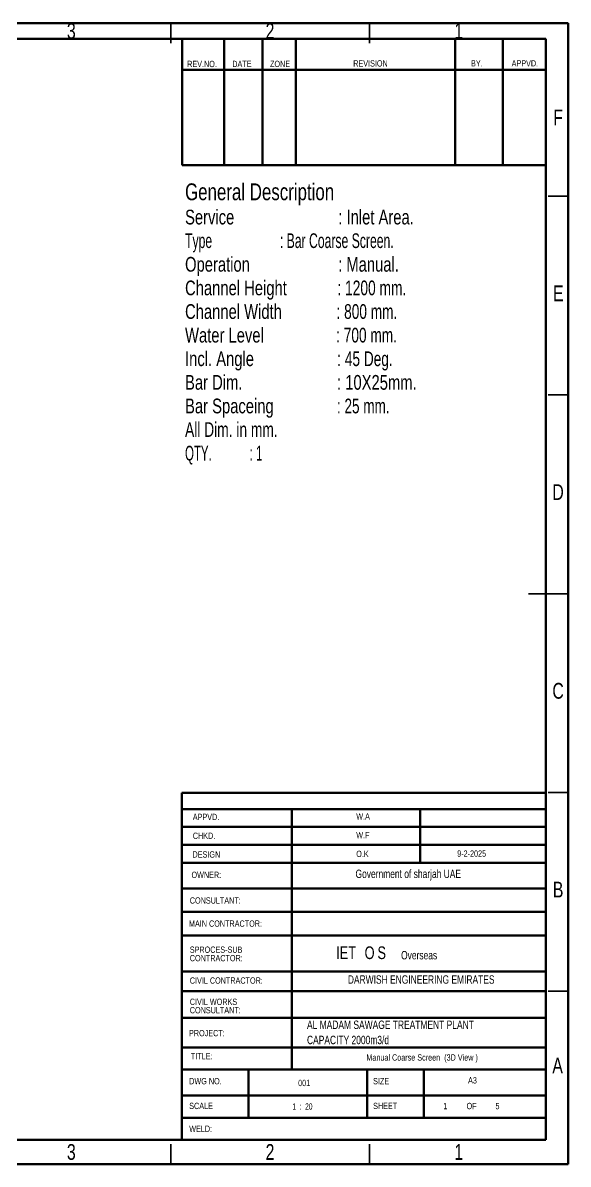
# Model space of a CAD drawing. Header units: millimetres. Extents: x 15 to 1266, y -324 to 294.
# Drawn here: x 277.8 to 415, y 5 to 292.1 of the extents above; entities that cross this region are included whole.
import ezdxf

# ---------------------------------------------------------------- set-up
doc = ezdxf.new("R2010")
doc.units = ezdxf.units.MM
doc.layers.add('FORMAT', color=7, linetype='Continuous')
doc.styles.add('SLDTEXTSTYLE0', font='TXT', dxfattribs={"width": 0.75})
doc.styles.add('SLDTEXTSTYLE1', font='TXT', dxfattribs={"width": 0.619318})
doc.styles.add('SLDTEXTSTYLE2', font='TXT', dxfattribs={"width": 0.7})
doc.styles.add('SLDTEXTSTYLE3', font='TXT', dxfattribs={"width": 0.694444})
doc.styles.add('SLDTEXTSTYLE4', font='TXT', dxfattribs={"width": 0.6875})
doc.styles.add('SLDTEXTSTYLE5', font='TXT', dxfattribs={"width": 0.578947})
doc.styles.add('SLDTEXTSTYLE6', font='TXT', dxfattribs={"width": 0.625})
doc.styles.add('SLDTEXTSTYLE7', font='TXT', dxfattribs={"width": 0.687299})

# ---------------------------------------------------------------- blocks, each defined once
blk = doc.blocks.new('SW_NOTE_0')
at = {"color": 0, "linetype": 'Continuous', "lineweight": 0, "attachment_point": 1}
for s, insert, char_height, style in [('General Description', (0, 5.46), 4.2333, 'SLDTEXTSTYLE0'), ('Service', (0, -1.16), 3.704, 'SLDTEXTSTYLE0'), (': Inlet Area.', (38.57, -1.16), 3.7042, 'SLDTEXTSTYLE0'), ('Type                    : Bar Coarse Screen.', (0, -7.1), 3.7042, 'SLDTEXTSTYLE1'), ('Operation', (0, -13.04), 3.704, 'SLDTEXTSTYLE0'), (': Manual.', (38.53, -13.04), 3.704, 'SLDTEXTSTYLE0'), ('Channel Height', (0, -18.98), 3.7042, 'SLDTEXTSTYLE0'), (': 1200 mm.', (38.34, -18.98), 3.704, 'SLDTEXTSTYLE2'), ('Channel Width', (0, -24.92), 3.7042, 'SLDTEXTSTYLE0'), (': 800 mm.', (38.12, -24.92), 3.704, 'SLDTEXTSTYLE3'), ('Water Level', (0, -30.86), 3.7042, 'SLDTEXTSTYLE0'), (': 700 mm.', (38.03, -30.86), 3.704, 'SLDTEXTSTYLE3'), ('Incl. Angle', (0, -36.8), 3.7042, 'SLDTEXTSTYLE0'), (': 45 Deg.', (38.3, -36.8), 3.704, 'SLDTEXTSTYLE3'), ('Bar Dim.', (0, -42.74), 3.704, 'SLDTEXTSTYLE0'), (': 10X25mm.', (38.25, -42.74), 3.704, 'SLDTEXTSTYLE0'), ('Bar Spaceing', (0, -48.68), 3.7042, 'SLDTEXTSTYLE0'), (': 25 mm.', (38.23, -48.68), 3.704, 'SLDTEXTSTYLE4'), ('All Dim. in mm.', (0, -54.61), 3.7042, 'SLDTEXTSTYLE2'), ('QTY.            : 1', (0, -60.55), 3.7042, 'SLDTEXTSTYLE5')]:
    blk.add_mtext(s, dxfattribs=dict(at, insert=insert, char_height=char_height, style=style))
blk = doc.blocks.new('SW_NOTE_0_1')
at = {"color": 0, "linetype": 'Continuous', "lineweight": 0, "char_height": 1.5875, "attachment_point": 1, "style": 'SLDTEXTSTYLE0'}
for s, insert in [('CIVIL WORKS', (0, 2.05)), ('CONSULTANT:', (0, -0.07))]:
    blk.add_mtext(s, dxfattribs=dict(at, insert=insert))
blk = doc.blocks.new('SW_NOTE_0_2')
at = {"color": 0, "linetype": 'Continuous', "lineweight": 0, "char_height": 1.5875, "attachment_point": 1, "style": 'SLDTEXTSTYLE0'}
for s, insert in [('SPROCES-SUB', (0, 2.05)), ('CONTRACTOR:', (0, -0.07))]:
    blk.add_mtext(s, dxfattribs=dict(at, insert=insert))
blk = doc.blocks.new('SW_NOTE_0_3')
at = {"layer": 'FORMAT', "color": 0, "char_height": 2.1167, "attachment_point": 1, "style": 'SLDTEXTSTYLE0'}
for s, insert in [('AL MADAM SAWAGE TREATMENT PLANT', (0, 2.73)), ('CAPACITY 2000m3/d', (0, -1.09))]:
    blk.add_mtext(s, dxfattribs=dict(at, insert=insert))
blk = doc.blocks.new('SW_NOTE_0_4')
at = {"layer": 'FORMAT', "color": 0, "char_height": 3.2, "attachment_point": 1, "style": 'SLDTEXTSTYLE0'}
for s, insert in [('IET', (0, 4.13)), ('O', (7.16, 4.13)), ('S', (10.39, 4.13))]:
    blk.add_mtext(s, dxfattribs=dict(at, insert=insert))

msp = doc.modelspace()

# ---------------------------------------------------------------- linework, layer by layer
at = {"color": 7, "linetype": 'Continuous', "lineweight": 70}
for p, q in [((15, 292), (415, 292)), ((415, 292), (415, 5)), ((20, 288.133525), (409.4024721, 288.133525)), ((409.4024721, 288.133525), (409.4024721, 11.133525)), ((409.4024721, 11.133525), (20, 11.133525)), ((415, 5), (15, 5))]:
    msp.add_line(p, q, dxfattribs=at)
at = {"color": 7, "linetype": 'Continuous', "lineweight": 35}
for p, q in [((315, 287), (315, 292)), ((365, 287), (365, 292)), ((410, 248.5), (415, 248.5)), ((410, 198.5), (415, 198.5)), ((415.001, 148.5), (404.999, 148.5)), ((410, 148.5), (415, 148.5)), ((410, 98.5), (415, 98.5)), ((410, 48.5), (415, 48.5)), ((315, 10), (315, 5)), ((365, 10), (365, 5))]:
    msp.add_line(p, q, dxfattribs=at)
at = {"color": 7, "linetype": 'Continuous', "lineweight": 50}
for p, q in [((317.842861, 288.133525), (317.842861, 256.310606)), ((328.4187996, 288.133525), (328.4187996, 256.4473113)), ((338.0782103, 288.133525), (338.0782103, 256.3105857)), ((346.4356572, 288.133525), (346.4356572, 256.310606)), ((386.5523428, 288.133525), (386.5523428, 256.310606)), ((398.5889546, 288.133525), (398.5889546, 256.3105857)), ((409.4024721, 280.317804), (317.842861, 280.317804)), ((409.4024721, 256.310606), (317.842861, 256.310606)), ((409.4024721, 98.3760046), (317.8046846, 98.3760046)), ((317.8046846, 98.3760046), (317.8046846, 85.3253881)), ((409.4024721, 94.3253881), (317.8046846, 94.3253881)), ((345.4476142, 89.8253881), (345.4476142, 94.3253881)), ((377.7389059, 80.8253881), (377.7389059, 94.3253881)), ((409.4024721, 89.8253881), (317.8046846, 89.8253881)), ((345.4476142, 85.3253881), (345.4476142, 89.8253881)), ((317.8046846, 85.3253881), (317.8046846, 11.133525)), ((409.4024721, 85.3253881), (317.8046846, 85.3253881)), ((345.4476142, 80.8253881), (345.4476142, 85.3253881)), ((409.4024721, 80.8253881), (317.8046846, 80.8253881)), ((345.4476142, 28.8253881), (345.4476142, 80.8253881)), ((409.4024721, 74.3253881), (317.8046846, 74.3253881)), ((409.4024721, 68.4514754), (317.8046846, 68.4514754)), ((409.4024721, 62.5082613), (317.8046846, 62.5082613)), ((409.4024721, 53.4311408), (317.8046846, 53.4311408)), ((409.4024721, 48.5), (317.8046846, 48.5)), ((409.4024721, 41.8253881), (317.8046846, 41.8253881)), ((409.4024721, 34.3671657), (317.8046846, 34.3671657)), ((317.8046846, 28.8253881), (409.4024721, 28.8253881)), ((334.5572431, 16.633525), (334.5572431, 28.8253881)), ((364.4398385, 16.633525), (364.4398385, 28.8253881)), ((378.7103025, 16.633525), (378.7103025, 28.8253881)), ((317.8046846, 22.2972941), (409.4024721, 22.2972941)), ((317.8046846, 16.633525), (409.4024721, 16.633525))]:
    msp.add_line(p, q, dxfattribs=at)

# ---------------------------------------------------------------- block references
at = {"color": 7, "linetype": 'Continuous', "lineweight": 0}
for name, p in [('SW_NOTE_0', (318.5836077, 246.2659062)), ('SW_NOTE_0_2', (319.7790301, 57.7030955)), ('SW_NOTE_0_1', (319.7790301, 44.5999732))]:
    msp.add_blockref(name, p, dxfattribs=at)
at = {"layer": 'FORMAT'}
for name, p in [('SW_NOTE_0_4', (356.6140679, 55.6587339)), ('SW_NOTE_0_3', (349.2732729, 38.3924706))]:
    msp.add_blockref(name, p, dxfattribs=at)

# ---------------------------------------------------------------- texts
at = {"color": 7, "linetype": 'Continuous', "lineweight": 0}
for s, insert, char_height, attachment_point, style in [('3', (289.9600369, 292.0601541), 3.96875, 2, 'SLDTEXTSTYLE0'), ('2', (339.9600369, 292.0601541), 3.96875, 2, 'SLDTEXTSTYLE0'), ('1', (387.4600369, 292.0601541), 3.96875, 2, 'SLDTEXTSTYLE0'), ('REV.NO.', (319.1161249, 282.5642272), 1.5875, 1, 'SLDTEXTSTYLE0'), ('DATE', (330.4690468, 282.5794451), 1.5875, 1, 'SLDTEXTSTYLE0'), ('ZONE', (339.9673719, 282.5794451), 1.5875, 1, 'SLDTEXTSTYLE0'), ('REVISION', (360.9079055, 282.7065853), 1.5875, 1, 'SLDTEXTSTYLE0'), ('BY.', (390.5610492, 282.7218032), 1.5875, 1, 'SLDTEXTSTYLE0'), ('APPVD.', (400.7720403, 282.7218032), 1.5875, 1, 'SLDTEXTSTYLE0'), ('F', (412.4577402, 270.3101541), 3.96875, 2, 'SLDTEXTSTYLE0'), ('E', (412.5078089, 226.0601541), 3.96875, 2, 'SLDTEXTSTYLE0'), ('D', (412.4526873, 176.0601541), 3.96875, 2, 'SLDTEXTSTYLE0'), ('C', (412.4586589, 126.0601541), 3.96875, 2, 'SLDTEXTSTYLE0'), ('APPVD.', (320.5319021, 93.1496987), 1.5875, 1, 'SLDTEXTSTYLE0'), ('W.A', (361.6653391, 93.2815708), 1.5875, 1, 'SLDTEXTSTYLE0'), ('CHKD.', (320.5319021, 88.4159953), 1.5875, 1, 'SLDTEXTSTYLE0'), ('W.F', (361.6653391, 88.5478674), 1.5875, 1, 'SLDTEXTSTYLE0'), ('DESIGN', (320.445582, 83.7141893), 1.5875, 1, 'SLDTEXTSTYLE7'), ('O.K', (361.6653391, 83.8460615), 1.5875, 1, 'SLDTEXTSTYLE0'), ('9-2-2025', (387.0667883, 83.9248028), 1.5875, 1, 'SLDTEXTSTYLE0'), ('OWNER:', (320.2002542, 78.5733167), 1.5875, 1, 'SLDTEXTSTYLE0'), ('B', (412.4706018, 76.0601541), 3.96875, 2, 'SLDTEXTSTYLE0'), ('CONSULTANT:', (319.7790301, 72.1308215), 1.5875, 1, 'SLDTEXTSTYLE0'), ('MAIN CONTRACTOR:', (319.5710378, 66.3147836), 1.5875, 1, 'SLDTEXTSTYLE0'), ('CIVIL CONTRACTOR:', (319.7790301, 51.987871), 1.5875, 1, 'SLDTEXTSTYLE0'), ('PROJECT:', (319.5832604, 38.7657774), 1.5875, 1, 'SLDTEXTSTYLE0'), ('TITLE:', (320.048971, 32.9502314), 1.5875, 1, 'SLDTEXTSTYLE0'), ('Manual Coarse Screen  (3D View )', (364.2051126, 32.636526), 1.5875, 1, 'SLDTEXTSTYLE0'), ('A', (412.3396881, 31.8101541), 3.96875, 2, 'SLDTEXTSTYLE0'), ('DWG NO.', (319.6314881, 26.6835561), 1.5875, 1, 'SLDTEXTSTYLE0'), ('001', (347.0460792, 26.2167513), 1.5875, 1, 'SLDTEXTSTYLE0'), ('SIZE', (365.9072737, 26.6835561), 1.5875, 1, 'SLDTEXTSTYLE0'), ('A3', (389.8022138, 26.8879712), 1.5875, 1, 'SLDTEXTSTYLE0'), ('SCALE', (319.6314881, 20.4472068), 1.5875, 1, 'SLDTEXTSTYLE0'), ('1  :  20', (345.5835218, 20.3109391), 1.5875, 1, 'SLDTEXTSTYLE6'), ('SHEET', (365.9072737, 20.4472068), 1.5875, 1, 'SLDTEXTSTYLE0'), ('1', (383.5762443, 20.4243122), 1.5875, 1, 'SLDTEXTSTYLE0'), ('5', (396.7050141, 20.4243122), 1.5875, 1, 'SLDTEXTSTYLE0'), ('WELD:', (319.6314881, 14.7074494), 1.5875, 1, 'SLDTEXTSTYLE0'), ('3', (289.9600369, 10.0601541), 3.96875, 2, 'SLDTEXTSTYLE0'), ('2', (339.9600369, 10.0601541), 3.96875, 2, 'SLDTEXTSTYLE0'), ('1', (387.4600369, 10.0601541), 3.96875, 2, 'SLDTEXTSTYLE0')]:
    msp.add_mtext(s, dxfattribs=dict(at, insert=insert, char_height=char_height, attachment_point=attachment_point, style=style))
at = {"layer": 'FORMAT', "attachment_point": 1, "style": 'SLDTEXTSTYLE0'}
for s, insert, char_height in [('Government of sharjah UAE', (361.4852955, 79.0996382), 2.116666667), ('Overseas', (372.9469616, 58.6306866), 2.11666667), ('DARWISH ENGINEERING EMIRATES', (359.5510674, 52.5141925), 2.116666667), ('OF', (389.4326141, 20.4243122), 1.5875)]:
    msp.add_mtext(s, dxfattribs=dict(at, insert=insert, char_height=char_height))

doc.saveas('drawing.dxf')
